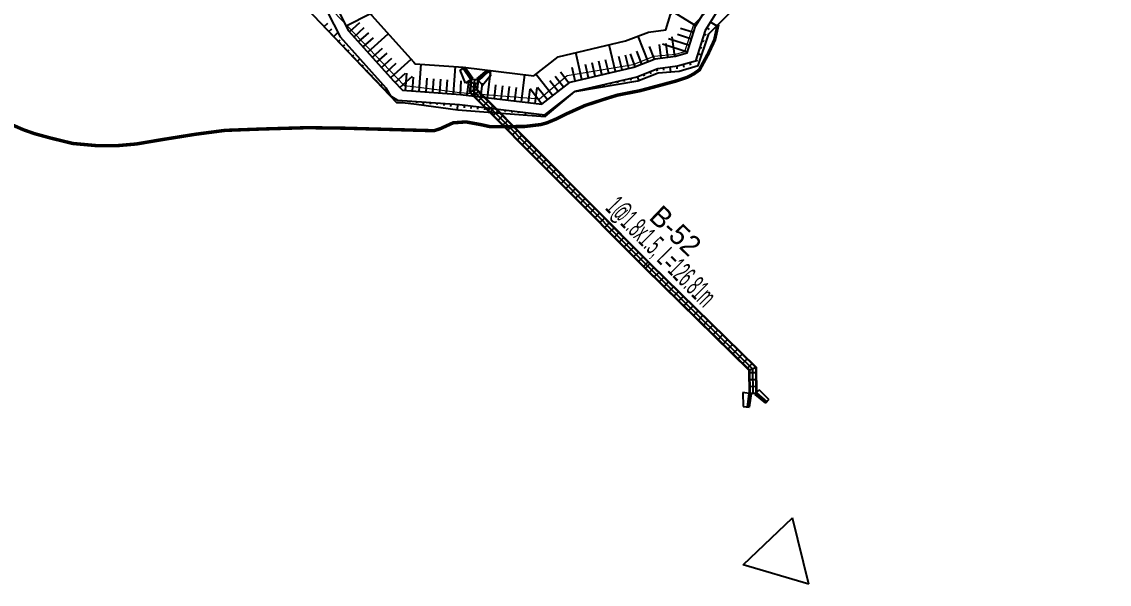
# Model space of a CAD drawing. Extents: x 230860 to 235519, y 342878 to 344985.
# Drawn here: x 232523.1 to 232840.5, y 342878.4 to 343042.6 of the extents above; entities that cross this region are included whole.
import ezdxf
from ezdxf.enums import TextEntityAlignment as Align

# ---------------------------------------------------------------- set-up
doc = ezdxf.new("R2010")
doc.units = 0
doc.linetypes.add('HIDDEN2', pattern=[0.1875, 0.125, -0.0625])
doc.linetypes.add('PHANTOM2', pattern=[1.25, 0.625, -0.125, 0.125, -0.125, 0.125, -0.125])
for name, color, linetype in [('#00_구역계_금회 변경(210413)', 1, 'Continuous'), ('CE-SLOP-FILL', 9, 'Continuous'), ('PC', 253, 'Continuous'), ('PCBOX', 150, 'Continuous'), ('storm_pipe text', 1, 'Continuous'), ('도로시종점', 1, 'Continuous'), ('맨홀5m이상', 1, 'Continuous')]:
    doc.layers.add(name, color=color, linetype=linetype)
doc.layers.add('00_도로_계획선', color=7, linetype='Continuous', lineweight=0)
doc.layers.add('___농수로(기존라인)', color=8, linetype='Continuous', lineweight=0)
doc.styles.get("Standard").update_dxf_attribs({"font": 'Dotum.TTF'})

# ---------------------------------------------------------------- blocks, each defined once
blk = doc.blocks.new('A$Ccffabd4f')
at = {"layer": 'PC', "color": 1}
for p, q in [((3.89, 2.86), (0, 1.69)), ((0, 1.69), (0.21, 0)), ((4.1, 1.1), (0.13, 0.61)), ((4.14, 0.8), (0.17, 0.31)), ((4.19, 0.39), (0.21, 0)), ((4.19, 0.39), (3.89, 2.86))]:
    blk.add_line(p, q, dxfattribs=at)

msp = doc.modelspace()

# ---------------------------------------------------------------- linework, layer by layer
at = {"layer": '#00_구역계_금회 변경(210413)', "linetype": 'PHANTOM2', "ltscale": 20, "const_width": 0.3, "flags": 128}
msp.add_lwpolyline([(232023.898, 344289.364), (232030.531, 344289.026), (232043.601, 344288.138), (232080.14, 344285.346), (232097.92, 344284.293), (232117.754, 344282.993), (232125.614, 344282.399), (232137.55, 344281.631), (232157.734, 344280.228), (232177.728, 344278.951), (232198.023, 344277.905), (232218.42, 344278.857), (232233.264, 344282.106), (232245.282, 344286.376), (232249.795, 344288.107), (232254.246, 344289.994), (232258.628, 344292.034), (232262.937, 344294.225), (232267.168, 344296.565), (232271.314, 344299.05), (232275.372, 344301.678), (232279.336, 344304.445), (232283.201, 344307.347), (232286.964, 344310.383), (232290.618, 344313.547), (232294.161, 344316.836), (232297.587, 344320.246), (232313.67, 344336.818), (232316.517, 344339.652), (232319.461, 344342.385), (232322.497, 344345.015), (232325.623, 344347.537), (232328.835, 344349.95), (232332.128, 344352.249), (232335.499, 344354.434), (232338.943, 344356.5), (232342.458, 344358.445), (232346.037, 344360.267), (232349.678, 344361.964), (232353.376, 344363.533), (232357.125, 344364.974), (232360.922, 344366.284), (232364.763, 344367.461), (232368.642, 344368.504), (232372.554, 344369.412), (232376.496, 344370.184), (232380.463, 344370.818), (232384.449, 344371.315), (232452.997, 344378.651), (232454.948, 344378.828), (232456.904, 344378.941), (232458.862, 344378.99), (232460.821, 344378.975), (232462.779, 344378.896), (232464.733, 344378.753), (232466.681, 344378.546), (232468.621, 344378.276), (232470.552, 344377.943), (232479.652, 344375.902), (232481.041, 344375.59), (232483.596, 344374.968), (232486.45, 344374.273), (232495.009, 344372.461), (232499.081, 344371.599), (232538.644, 344362.748), (232557.298, 344357.07), (232563.106, 344355.345), (232564.403, 344354.983), (232565.712, 344354.665), (232567.03, 344354.392), (232568.357, 344354.162), (232569.691, 344353.978), (232571.031, 344353.839), (232572.374, 344353.745), (232573.72, 344353.696), (232575.067, 344353.693), (232576.413, 344353.734), (232577.757, 344353.822), (232579.097, 344353.954), (232580.432, 344354.131), (232598.835, 344356.893), (232598.835, 344356.893), (232615.69, 344360.429), (232622.221, 344361.986), (232625.865, 344362.855), (232625.865, 344362.855), (232628.057, 344363.164), (232630.257, 344363.409), (232632.463, 344363.589), (232634.674, 344363.704), (232636.887, 344363.755), (232727.023, 344364.533), (232729.387, 344364.517), (232731.749, 344364.427), (232751.97, 344362.95), (232759.941, 344362.231), (232763.82, 344361.752), (232765.63, 344361.529), (232770.755, 344360.805), (232775.792, 344360.018), (232783.656, 344358.526), (232791.466, 344356.778), (232799.216, 344354.778), (232806.896, 344352.526), (232814.499, 344350.026), (232822.017, 344347.28), (232829.441, 344344.291), (232836.764, 344341.061), (232843.979, 344337.596), (232889.108, 344314.57), (232889.481, 344309.391), (232881.341, 344266.254), (232877.499, 344246.611), (232874.945, 344232.517), (232874.271, 344218.268), (232875.134, 344209.776), (232882.429, 344185.035), (232895.612, 344149.82), (232922.066, 344102.477), (232926.514, 344094.161), (232980.514, 344014.161), (233008.876, 343976.936), (233012.741, 343966.88), (233016.145, 343887.735), (233019.822, 343868.381), (233044.8, 343774.592), (233048.514, 343693.67), (233049.441, 343688.235), (233067.194, 343632.173), (233067.437, 343629.126), (233063.809, 343533.354), (233064.439, 343522.175), (233066.65, 343513.19), (233069.773, 343505.386), (233076.074, 343497.513), (233086.501, 343489.662), (233097.943, 343482.445), (233107.682, 343477.119), (233111.504, 343458.117), (233108.754, 343456.627), (233108.754, 343456.627), (233101.78, 343447.36), (233096.55, 343445.52), (233091.07, 343439.83), (233084.14, 343428.36), (233080.25, 343421.92), (233079.96, 343405.11), (233076.11, 343391.99), (233061.15, 343374.45), (233058.66, 343365.76), (233054.631, 343358.506), (233052.7, 343355.03), (233049.51, 343341.3), (233049.77, 343339.48), (233030.245, 343335.193), (232974.33, 343277.97), (232971.95, 343277.48), (232966.13, 343276.28), (232965.81, 343276.07), (232937.137, 343257.61), (232818.11, 343134.97), (232811.86, 343128.78), (232723.615, 343039.09), (232720.48, 343029.84), (232714.93, 343028.2), (232708.85, 343027.68), (232702.89, 343025.34), (232684.48, 343022.24), (232675.86, 343014.96), (232656.64, 343016.47), (232650.39, 343016.96), (232638.289, 343018.529), (232634.217, 343019.058), (232632.486, 343019.083), (232506.755, 343150.979), (232371.045, 343280.518), (232230.117, 343412.802), (232224.857, 343417.715), (232195.632, 343445.009), (232179.037, 343460.762), (232168.555, 343473.181), (232153.897, 343495.289), (232142.471, 343517.128), (232140.188, 343522.455), (232136.055, 343538.551), (232135.467, 343554.863), (232135.387, 343561.34), (232135.248, 343572.67), (232136.365, 343598.107), (232151.049, 343812.635), (232150.562, 343932.138), (232150.55, 343933.659), (232150.434, 343938.657), (232150.199, 343943.652), (232149.845, 343948.639), (232149.373, 343953.617), (232148.782, 343958.582), (232148.073, 343963.531), (232147.246, 343968.462), (232146.302, 343973.373), (232145.242, 343978.259), (232144.066, 343983.118), (232142.774, 343987.949), (232141.367, 343992.747), (232139.847, 343997.51), (232138.214, 344002.236), (232136.469, 344006.921), (232134.612, 344011.564), (232132.646, 344016.161), (232130.571, 344020.71), (232128.388, 344025.208), (232126.099, 344029.654), (232123.704, 344034.043), (232121.206, 344038.374), (232118.605, 344042.644), (232115.903, 344046.851), (232091.852, 344083.341), (232067.899, 344083.341), (232034.824, 344133.522), (232018.39, 344158.455), (232018.044, 344158.981), (232015.314, 344163.17), (232012.618, 344167.381), (232009.957, 344171.614), (232007.331, 344175.868), (232004.739, 344180.144), (232002.183, 344184.442), (231999.662, 344188.759), (231997.177, 344193.098), (231994.727, 344197.457), (231992.313, 344201.835), (231989.935, 344206.234), (231988.663, 344208.633), (231980.325, 344221.579), (231979.44, 344223.353), (231977.24, 344227.856), (231975.075, 344232.377), (231972.948, 344236.916), (231970.858, 344241.471), (231968.806, 344246.044), (231966.791, 344250.634), (231964.813, 344255.24), (231962.874, 344259.861), (231960.973, 344264.499), (231959.109, 344269.152), (231957.284, 344273.821), (231955.497, 344278.503), (231955.072, 344279.647), (231953.749, 344283.201), (231952.039, 344287.912), (231951.662, 344288.978), (231952.635, 344288.989), (231960.846, 344288.871), (231961.863, 344288.878), (231968.729, 344288.926), (231974.518, 344289.119), (231985.163, 344289.397), (231990.881, 344289.479), (232002.63, 344289.477), (232002.63, 344289.477), (232010.957, 344289.395), (232021.545, 344289.37)], close=True, dxfattribs=at)
at = {"layer": '00_도로_계획선', "linetype": 'Continuous'}
for points in [[(232394.14, 343258.473), (232506.755, 343150.979), (232632.487, 343019.083), (232634.217, 343019.058), (232638.289, 343018.529), (232650.39, 343016.96), (232656.64, 343016.47), (232675.86, 343014.96), (232684.48, 343022.24), (232702.89, 343025.34), (232708.85, 343027.68), (232714.93, 343028.2), (232720.48, 343029.84), (232723.615, 343039.09), (232811.86, 343128.78), (232818.11, 343134.97), (232937.137, 343257.61)], [(232546.331, 343116.709), (232634.667, 343024.042), (232638.933, 343023.487), (232650.907, 343021.935), (232657.031, 343021.455), (232674.204, 343020.106), (232682.3, 343026.943), (232701.547, 343030.184), (232707.7, 343032.6), (232713.999, 343033.139), (232716.577, 343033.9), (232719.248, 343041.78), (232800.981, 343124.852)]]:
    msp.add_lwpolyline(points, dxfattribs=at)
at = {"layer": '___농수로(기존라인)', "linetype": 'HIDDEN2', "ltscale": 2, "const_width": 1, "flags": 128}
msp.add_lwpolyline([(232726.296, 343041.814), (232725.301, 343037.349), (232723.376, 343033.205), (232720.858, 343028.581), (232719.192, 343027.397), (232717.378, 343026.435), (232714.046, 343025.325), (232703.64, 343022.524), (232696.888, 343021.198), (232692.931, 343019.965), (232687.519, 343018.197), (232682.285, 343015.839), (232678.967, 343014.204), (232676.327, 343013.107), (232674.574, 343012.616), (232669.878, 343012.056), (232659.904, 343011.968), (232656.95, 343012.619), (232652.693, 343013.386), (232648.972, 343013.118), (232645.098, 343011.354), (232643.372, 343010.818), (232617.108, 343011.559), (232606.351, 343011.704), (232592.802, 343011.303), (232582.416, 343010.916), (232573.73, 343009.774), (232564.034, 343008.219), (232556.512, 343006.943), (232550.682, 343006.431), (232544.915, 343006.459), (232537.948, 343007.096), (232531.516, 343008.668), (232526.794, 343009.958), (232523.527, 343011.105), (232512.876, 343015.766), (232504.801, 343019.236), (232499.836, 343021.183), (232497.164, 343022.188), (232488.309, 343024.22), (232444.625, 343021.17), (232437.476, 343021.632), (232431.435, 343013.737), (232429.528, 343009.401), (232428.97, 343008.695), (232425.146, 343005.113), (232424.353, 343004.815), (232413.545, 343002.619), (232406.697, 343004.834)], dxfattribs=at)
at = {"layer": 'CE-SLOP-FILL', "color": 8}
for p, q in [((232617.738, 343041.452), (232624.866, 343045.084)), ((232719.784, 343041.401), (232712.993, 343045.63)), ((232611.36, 343041.245), (232612.409, 343042.244)), ((232618.721, 343039.721), (232621.766, 343042.457)), ((232724.046, 343042.57), (232725.902, 343041.414)), ((232612.74, 343039.797), (232613.572, 343040.591)), ((232614.12, 343038.35), (232615.353, 343039.525)), ((232620.058, 343038.234), (232623.033, 343040.907)), ((232621.394, 343036.746), (232624.37, 343039.419)), ((232624.068, 343033.771), (232630.019, 343039.117)), ((232718.572, 343037.59), (232714.461, 343038.887)), ((232719.174, 343039.497), (232715.359, 343040.701)), ((232722.181, 343039.06), (232722.824, 343038.857)), ((232722.989, 343040.873), (232723.727, 343040.413)), ((232615.5, 343036.902), (232615.964, 343037.344)), ((232616.88, 343035.454), (232617.322, 343035.876)), ((232622.731, 343035.258), (232625.706, 343037.932)), ((232696.32, 343028.108), (232694.488, 343035.895)), ((232705.872, 343030.988), (232702.991, 343038.451)), ((232707.738, 343031.708), (232706.297, 343035.439)), ((232709.705, 343032.029), (232709.182, 343035.995)), ((232717.368, 343033.775), (232710.08, 343036.075)), ((232711.688, 343032.291), (232711.164, 343036.256)), ((232717.97, 343035.683), (232711.876, 343037.605)), ((232713.671, 343032.553), (232712.922, 343038.225)), ((232721.58, 343037.153), (232722.202, 343036.956)), ((232618.26, 343034.007), (232618.681, 343034.408)), ((232619.64, 343032.559), (232620.039, 343032.94)), ((232625.404, 343032.283), (232628.38, 343034.956)), ((232626.741, 343030.795), (232629.716, 343033.468)), ((232686.586, 343025.817), (232684.754, 343033.605)), ((232698.267, 343028.566), (232697.351, 343032.459)), ((232700.214, 343029.024), (232699.298, 343032.917)), ((232702.14, 343029.547), (232700.699, 343033.282)), ((232704.006, 343030.267), (232702.566, 343033.999)), ((232720.376, 343033.338), (232721.541, 343032.97)), ((232720.978, 343035.245), (232721.581, 343035.055)), ((232621.02, 343031.111), (232621.776, 343031.832)), ((232622.4, 343029.664), (232622.757, 343030.004)), ((232628.078, 343029.307), (232631.053, 343031.981)), ((232629.414, 343027.82), (232632.39, 343030.493)), ((232630.751, 343026.332), (232636.702, 343031.679)), ((232639.108, 343022.264), (232639.672, 343030.245)), ((232649.084, 343021.56), (232649.647, 343029.54)), ((232684.639, 343025.359), (232683.723, 343029.253)), ((232688.533, 343026.275), (232687.616, 343030.169)), ((232690.479, 343026.733), (232689.563, 343030.627)), ((232692.426, 343027.191), (232691.51, 343031.085)), ((232694.373, 343027.65), (232693.457, 343031.543)), ((232710.255, 343029.076), (232710.339, 343028.445)), ((232712.238, 343029.337), (232712.417, 343027.985)), ((232714.221, 343029.599), (232714.316, 343028.877)), ((232716.153, 343030.106), (232716.355, 343029.393)), ((232718.077, 343030.651), (232718.276, 343029.949)), ((232719.774, 343031.431), (232720.337, 343031.253)), ((232623.78, 343028.216), (232624.115, 343028.536)), ((232625.16, 343026.769), (232625.474, 343027.068)), ((232632.097, 343024.853), (232635.06, 343027.607)), ((232633.459, 343023.388), (232637.106, 343026.778)), ((232635.118, 343022.546), (232635.475, 343027.597)), ((232637.113, 343022.405), (232637.402, 343026.495)), ((232641.104, 343022.124), (232641.385, 343026.114)), ((232643.099, 343021.983), (232643.38, 343025.973)), ((232659.021, 343020.46), (232659.984, 343028.402)), ((232668.948, 343019.256), (232669.911, 343027.198)), ((232678.049, 343021.028), (232673.128, 343027.336)), ((232681.203, 343023.488), (232678.742, 343026.642)), ((232682.78, 343024.718), (232680.319, 343027.872)), ((232700.761, 343026.071), (232700.884, 343025.547)), ((232702.702, 343026.548), (232703.132, 343025.435)), ((232704.568, 343027.268), (232704.78, 343026.717)), ((232706.433, 343027.989), (232706.644, 343027.443)), ((232708.299, 343028.709), (232708.508, 343028.168)), ((232626.54, 343025.321), (232626.833, 343025.6)), ((232627.92, 343023.873), (232628.462, 343024.39)), ((232645.094, 343021.842), (232645.375, 343025.832)), ((232647.089, 343021.701), (232647.37, 343025.691)), ((232651.079, 343021.419), (232651.36, 343025.41)), ((232653.065, 343021.183), (232653.546, 343025.154)), ((232655.05, 343020.942), (232655.532, 343024.913)), ((232657.035, 343020.701), (232657.517, 343024.672)), ((232661.006, 343020.219), (232661.488, 343024.19)), ((232662.992, 343019.979), (232663.473, 343023.949)), ((232664.977, 343019.738), (232665.459, 343023.709)), ((232666.963, 343019.497), (232667.444, 343023.468)), ((232670.934, 343019.015), (232671.415, 343022.986)), ((232674.895, 343018.568), (232671.437, 343023)), ((232672.919, 343018.774), (232673.482, 343023.412)), ((232676.472, 343019.798), (232673.627, 343023.445)), ((232679.626, 343022.258), (232677.165, 343025.412)), ((232687.133, 343022.864), (232687.153, 343022.779)), ((232689.08, 343023.322), (232689.115, 343023.174)), ((232691.027, 343023.78), (232691.076, 343023.57)), ((232692.974, 343024.238), (232693.102, 343023.692)), ((232694.921, 343024.696), (232695, 343024.361)), ((232696.867, 343025.154), (232696.961, 343024.756)), ((232698.814, 343025.613), (232698.923, 343025.151)), ((232629.3, 343022.426), (232629.493, 343022.61)), ((232630.66, 343020.998), (232630.66, 343020.998)), ((232632.369, 343019.958), (232632.229, 343019.729)), ((232634.293, 343019.597), (232634.274, 343019.325)), ((232682.305, 343020.543), (232682.338, 343020.501)), ((232683.882, 343021.774), (232683.891, 343021.762)), ((232685.186, 343022.406), (232685.192, 343022.383)), ((232636.289, 343019.456), (232636.265, 343019.126)), ((232638.284, 343019.315), (232638.256, 343018.926)), ((232640.279, 343019.174), (232640.215, 343018.279)), ((232642.274, 343019.034), (232642.238, 343018.528)), ((232644.269, 343018.893), (232644.229, 343018.328)), ((232646.264, 343018.752), (232646.22, 343018.129)), ((232648.259, 343018.611), (232648.211, 343017.93)), ((232650.254, 343018.47), (232650.149, 343016.991)), ((232652.242, 343018.26), (232652.155, 343017.544)), ((232654.228, 343018.02), (232654.146, 343017.346)), ((232656.213, 343017.779), (232656.136, 343017.147)), ((232658.199, 343017.538), (232658.127, 343016.948)), ((232660.184, 343017.297), (232660.051, 343016.202)), ((232662.169, 343017.056), (232662.108, 343016.551)), ((232664.155, 343016.815), (232664.099, 343016.352)), ((232666.14, 343016.575), (232666.089, 343016.153)), ((232668.126, 343016.334), (232668.08, 343015.954)), ((232677.574, 343016.853), (232677.679, 343016.719)), ((232679.151, 343018.083), (232679.313, 343017.876)), ((232680.728, 343019.313), (232680.785, 343019.24)), ((232670.111, 343016.093), (232670.029, 343015.418)), ((232672.097, 343015.852), (232672.061, 343015.557)), ((232674.082, 343015.611), (232674.051, 343015.358)), ((232675.998, 343015.623), (232676.126, 343015.458))]:
    msp.add_line(p, q, dxfattribs=at)
for points in [[(232683.153, 343096.559), (232659.002, 343119.494), (232654.438, 343123.828), (232594.007, 343059.449), (232632.487, 343019.083), (232634.217, 343019.058), (232638.289, 343018.529), (232650.39, 343016.96), (232656.64, 343016.47), (232675.86, 343014.96), (232684.48, 343022.24), (232702.89, 343025.34), (232708.85, 343027.68), (232714.93, 343028.2), (232720.48, 343029.84), (232723.615, 343039.09), (232733.583, 343049.221)], [(232696.414, 343063.093), (232659.341, 343102.349), (232654.065, 343107.358), (232614.572, 343065.285), (232625.138, 343044.549), (232637.489, 343030.803), (232637.891, 343030.37), (232651.923, 343029.38), (232672.543, 343026.879), (232679.615, 343032.396), (232699.306, 343037.029), (232705.988, 343039.607), (232711.03, 343040.273), (232712.439, 343044.741), (232715.253, 343049.259), (232698.871, 343064.815)]]:
    msp.add_lwpolyline(points, close=True, dxfattribs=at)
for points in [[(232675.789, 343097.762), (232664.85, 343108.15), (232653.739, 343118.7), (232604.892, 343066.661), (232618.486, 343039.983), (232631.583, 343025.406), (232634.179, 343022.612), (232651.159, 343021.414), (232674.859, 343018.539), (232683.153, 343025.01), (232701.674, 343029.367), (232707.98, 343031.801), (232713.886, 343032.581), (232717.296, 343033.548), (232719.764, 343041.37), (232725.493, 343050.568), (232675.789, 343097.762)], [(232601.262, 343067.177), (232615.992, 343038.27), (232629.368, 343023.382), (232630.658, 343021)], [(232596.897, 343062.527), (232603.587, 343049.399), (232630.66, 343020.998)], [(232729.333, 343051.058), (232722.511, 343040.105), (232719.671, 343031.103), (232714.495, 343029.635), (232708.727, 343028.874), (232702.562, 343026.494), (232684.48, 343022.24)], [(232630.66, 343020.998), (232632.788, 343019.703), (232650.872, 343018.427), (232675.727, 343015.412), (232684.48, 343022.24)]]:
    msp.add_lwpolyline(points, dxfattribs=at)
at = {"layer": 'PC', "color": 1}
for p, q in [((232651.074, 343028.471), (232652.364, 343029.326)), ((232654.358, 343025.853), (232652.149, 343029.184)), ((232654.704, 343026.082), (232652.364, 343029.326)), ((232652.629, 343024.706), (232651.074, 343028.471)), ((232654.108, 343025.687), (232651.899, 343029.018)), ((232654.704, 343026.082), (232652.629, 343024.706)), ((232655.869, 343025.946), (232658.925, 343028.528)), ((232655.869, 343025.946), (232657.523, 343024.085)), ((232656.145, 343025.636), (232659.135, 343028.292)), ((232656.344, 343025.412), (232659.334, 343028.067)), ((232657.523, 343024.085), (232660.055, 343027.256)), ((232660.055, 343027.256), (232658.925, 343028.528)), ((232737.08, 342933.781), (232738.304, 342935.129)), ((232737.354, 342934.092), (232740.351, 342931.447)), ((232737.56, 342934.31), (232740.549, 342931.672)), ((232741.135, 342932.335), (232738.304, 342935.129)), ((232737.08, 342933.781), (232740.18, 342931.253)), ((232741.135, 342932.335), (232740.18, 342931.253))]:
    msp.add_line(p, q, dxfattribs=at)
at = {"layer": 'PCBOX'}
for p, q in [((232654.179, 343025.875, -36.514), (232653.713, 343022.031, -36.514)), ((232654.358, 343025.853, -36.514), (232653.902, 343022.096, -36.514)), ((232656.324, 343025.614, -36.514), (232654.179, 343025.875, -36.514)), ((232655.984, 343022.812, -36.514), (232653.713, 343022.031, -36.514)), ((232656.057, 343023.419, -36.514), (232653.913, 343023.679, -36.514)), ((232656.191, 343024.517, -36.514), (232654.046, 343024.777, -36.514)), ((232655.252, 343025.745, -36.514), (232654.849, 343022.421, -36.514)), ((232656.145, 343025.636, -36.514), (232655.795, 343022.747, -36.514)), ((232655.795, 343022.747, -36.514), (232706.398, 342971.95, -36.514)), ((232656.324, 343025.614, -36.514), (232655.984, 343022.812, -36.514)), ((232655.984, 343022.812, -36.514), (232706.525, 342972.078, -36.514)), ((232653.713, 343022.031, -36.514), (232705.004, 342970.543, -36.514)), ((232653.902, 343022.096, -36.514), (232705.131, 342970.671, -36.514)), ((232654.849, 343022.421, -36.514), (232705.764, 342971.311, -36.514)), ((232656.422, 343022.373, -36.514), (232654.891, 343020.848, -36.514)), ((232657.837, 343020.952, -36.514), (232656.307, 343019.427, -36.514)), ((232659.253, 343019.53, -36.514), (232657.723, 343018.006, -36.514)), ((232660.669, 343018.109, -36.514), (232659.139, 343016.585, -36.514)), ((232662.085, 343016.688, -36.514), (232660.554, 343015.164, -36.514)), ((232663.5, 343015.267, -36.514), (232661.97, 343013.742, -36.514)), ((232664.916, 343013.846, -36.514), (232663.386, 343012.321, -36.514)), ((232666.332, 343012.425, -36.514), (232664.802, 343010.9, -36.514)), ((232667.748, 343011.003, -36.514), (232666.217, 343009.479, -36.514)), ((232669.163, 343009.582, -36.514), (232667.633, 343008.058, -36.514)), ((232670.579, 343008.161, -36.514), (232669.049, 343006.637, -36.514)), ((232671.995, 343006.74, -36.514), (232670.464, 343005.215, -36.514)), ((232673.41, 343005.319, -36.514), (232671.88, 343003.794, -36.514)), ((232674.826, 343003.898, -36.514), (232673.296, 343002.373, -36.514)), ((232676.242, 343002.476, -36.514), (232674.712, 343000.952, -36.514)), ((232677.658, 343001.055, -36.514), (232676.127, 342999.531, -36.514)), ((232679.073, 342999.634, -36.514), (232677.543, 342998.11, -36.514)), ((232680.489, 342998.213, -36.514), (232678.959, 342996.688, -36.514)), ((232681.905, 342996.792, -36.514), (232680.375, 342995.267, -36.514)), ((232683.321, 342995.371, -36.514), (232681.79, 342993.846, -36.514)), ((232684.736, 342993.949, -36.514), (232683.206, 342992.425, -36.514)), ((232686.152, 342992.528, -36.514), (232684.622, 342991.004, -36.514)), ((232687.568, 342991.107, -36.514), (232686.038, 342989.583, -36.514)), ((232688.984, 342989.686, -36.514), (232687.453, 342988.161, -36.514)), ((232690.399, 342988.265, -36.514), (232688.869, 342986.74, -36.514)), ((232691.815, 342986.844, -36.514), (232690.285, 342985.319, -36.514)), ((232693.231, 342985.422, -36.514), (232691.701, 342983.898, -36.514)), ((232694.647, 342984.001, -36.514), (232693.116, 342982.477, -36.514)), ((232696.062, 342982.58, -36.514), (232694.532, 342981.056, -36.514)), ((232697.478, 342981.159, -36.514), (232695.948, 342979.634, -36.514)), ((232698.894, 342979.738, -36.514), (232697.364, 342978.213, -36.514)), ((232700.31, 342978.317, -36.514), (232698.779, 342976.792, -36.514)), ((232701.725, 342976.895, -36.514), (232700.195, 342975.371, -36.514)), ((232703.141, 342975.474, -36.514), (232701.611, 342973.95, -36.514)), ((232704.557, 342974.053, -36.514), (232703.027, 342972.529, -36.514)), ((232705.973, 342972.632, -36.514), (232704.442, 342971.107, -36.514)), ((232706.525, 342972.078, -36.514), (232705.004, 342970.543, -36.514)), ((232706.398, 342971.95, -36.514), (232737.278, 342941.719, -36.514)), ((232706.525, 342972.078, -36.514), (232737.457, 342941.796, -36.514)), ((232705.004, 342970.543, -36.514), (232735.307, 342940.878, -36.514)), ((232705.131, 342970.671, -36.514), (232735.486, 342940.955, -36.514)), ((232705.764, 342971.311, -36.514), (232736.382, 342941.337, -36.514)), ((232707.659, 342970.967, -36.514), (232706.148, 342969.423, -36.514)), ((232709.093, 342969.564, -36.514), (232707.582, 342968.02, -36.514)), ((232710.526, 342968.16, -36.514), (232709.015, 342966.617, -36.514)), ((232711.96, 342966.757, -36.514), (232710.448, 342965.214, -36.514)), ((232713.393, 342965.354, -36.514), (232711.882, 342963.81, -36.514)), ((232714.826, 342963.95, -36.514), (232713.315, 342962.407, -36.514)), ((232716.26, 342962.547, -36.514), (232714.749, 342961.004, -36.514)), ((232717.693, 342961.144, -36.514), (232716.182, 342959.6, -36.514)), ((232719.127, 342959.74, -36.514), (232717.616, 342958.197, -36.514)), ((232720.56, 342958.337, -36.514), (232719.049, 342956.794, -36.514)), ((232721.994, 342956.934, -36.514), (232720.483, 342955.39, -36.514)), ((232723.427, 342955.531, -36.514), (232721.916, 342953.987, -36.514)), ((232724.861, 342954.127, -36.514), (232723.349, 342952.584, -36.514)), ((232726.294, 342952.724, -36.514), (232724.783, 342951.18, -36.514)), ((232727.727, 342951.321, -36.514), (232726.216, 342949.777, -36.514)), ((232729.161, 342949.917, -36.514), (232727.65, 342948.374, -36.514)), ((232730.594, 342948.514, -36.514), (232729.083, 342946.971, -36.514)), ((232732.028, 342947.111, -36.514), (232730.517, 342945.567, -36.514)), ((232733.461, 342945.707, -36.514), (232731.95, 342944.164, -36.514)), ((232734.895, 342944.304, -36.514), (232733.384, 342942.761, -36.514)), ((232736.328, 342942.901, -36.514), (232734.817, 342941.357, -36.514)), ((232735.307, 342940.878, -36.514), (232737.457, 342941.796, -36.514)), ((232735.307, 342940.878, -36.514), (232735.379, 342934.067, -36.514)), ((232735.486, 342940.955, -36.514), (232735.559, 342934.069, -36.514)), ((232736.382, 342941.337, -36.514), (232736.459, 342934.079, -36.514)), ((232737.278, 342941.719, -36.514), (232737.359, 342934.088, -36.514)), ((232737.457, 342941.796, -36.514), (232737.539, 342934.09, -36.514)), ((232737.475, 342940.108, -36.514), (232735.315, 342940.085, -36.514)), ((232737.496, 342938.102, -36.514), (232735.336, 342938.079, -36.514)), ((232737.517, 342936.096, -36.514), (232735.358, 342936.073, -36.514)), ((232737.539, 342934.09, -36.514), (232735.379, 342934.067, -36.514))]:
    msp.add_line(p, q, dxfattribs=at)
at = {"layer": '도로시종점'}
for p, q in [((232733.588, 342884.037), (232748.064, 342897.837)), ((232752.777, 342878.399), (232748.064, 342897.837)), ((232752.777, 342878.399), (232733.588, 342884.037))]:
    msp.add_line(p, q, dxfattribs=at)

# ---------------------------------------------------------------- block references
at = {"layer": '맨홀5m이상', "rotation": 75.67811706895804}
msp.add_blockref('A$Ccffabd4f', (232735.31, 342929.862), dxfattribs=at)

# ---------------------------------------------------------------- texts
at = {"layer": 'storm_pipe text', "color": 7, "width": 0.5}
msp.add_text('1@1.8x1.5, L=126.81m', height=6, rotation=314.89042, dxfattribs=at).set_placement((232707.626, 342973.458, 1.843), align=Align.CENTER)
at = {"layer": 'storm_pipe text', "color": 2}
msp.add_text('B-52', height=6, rotation=316.34433, dxfattribs=at).set_placement((232711.809, 342979.462), align=Align.CENTER)

doc.saveas('drawing.dxf')
